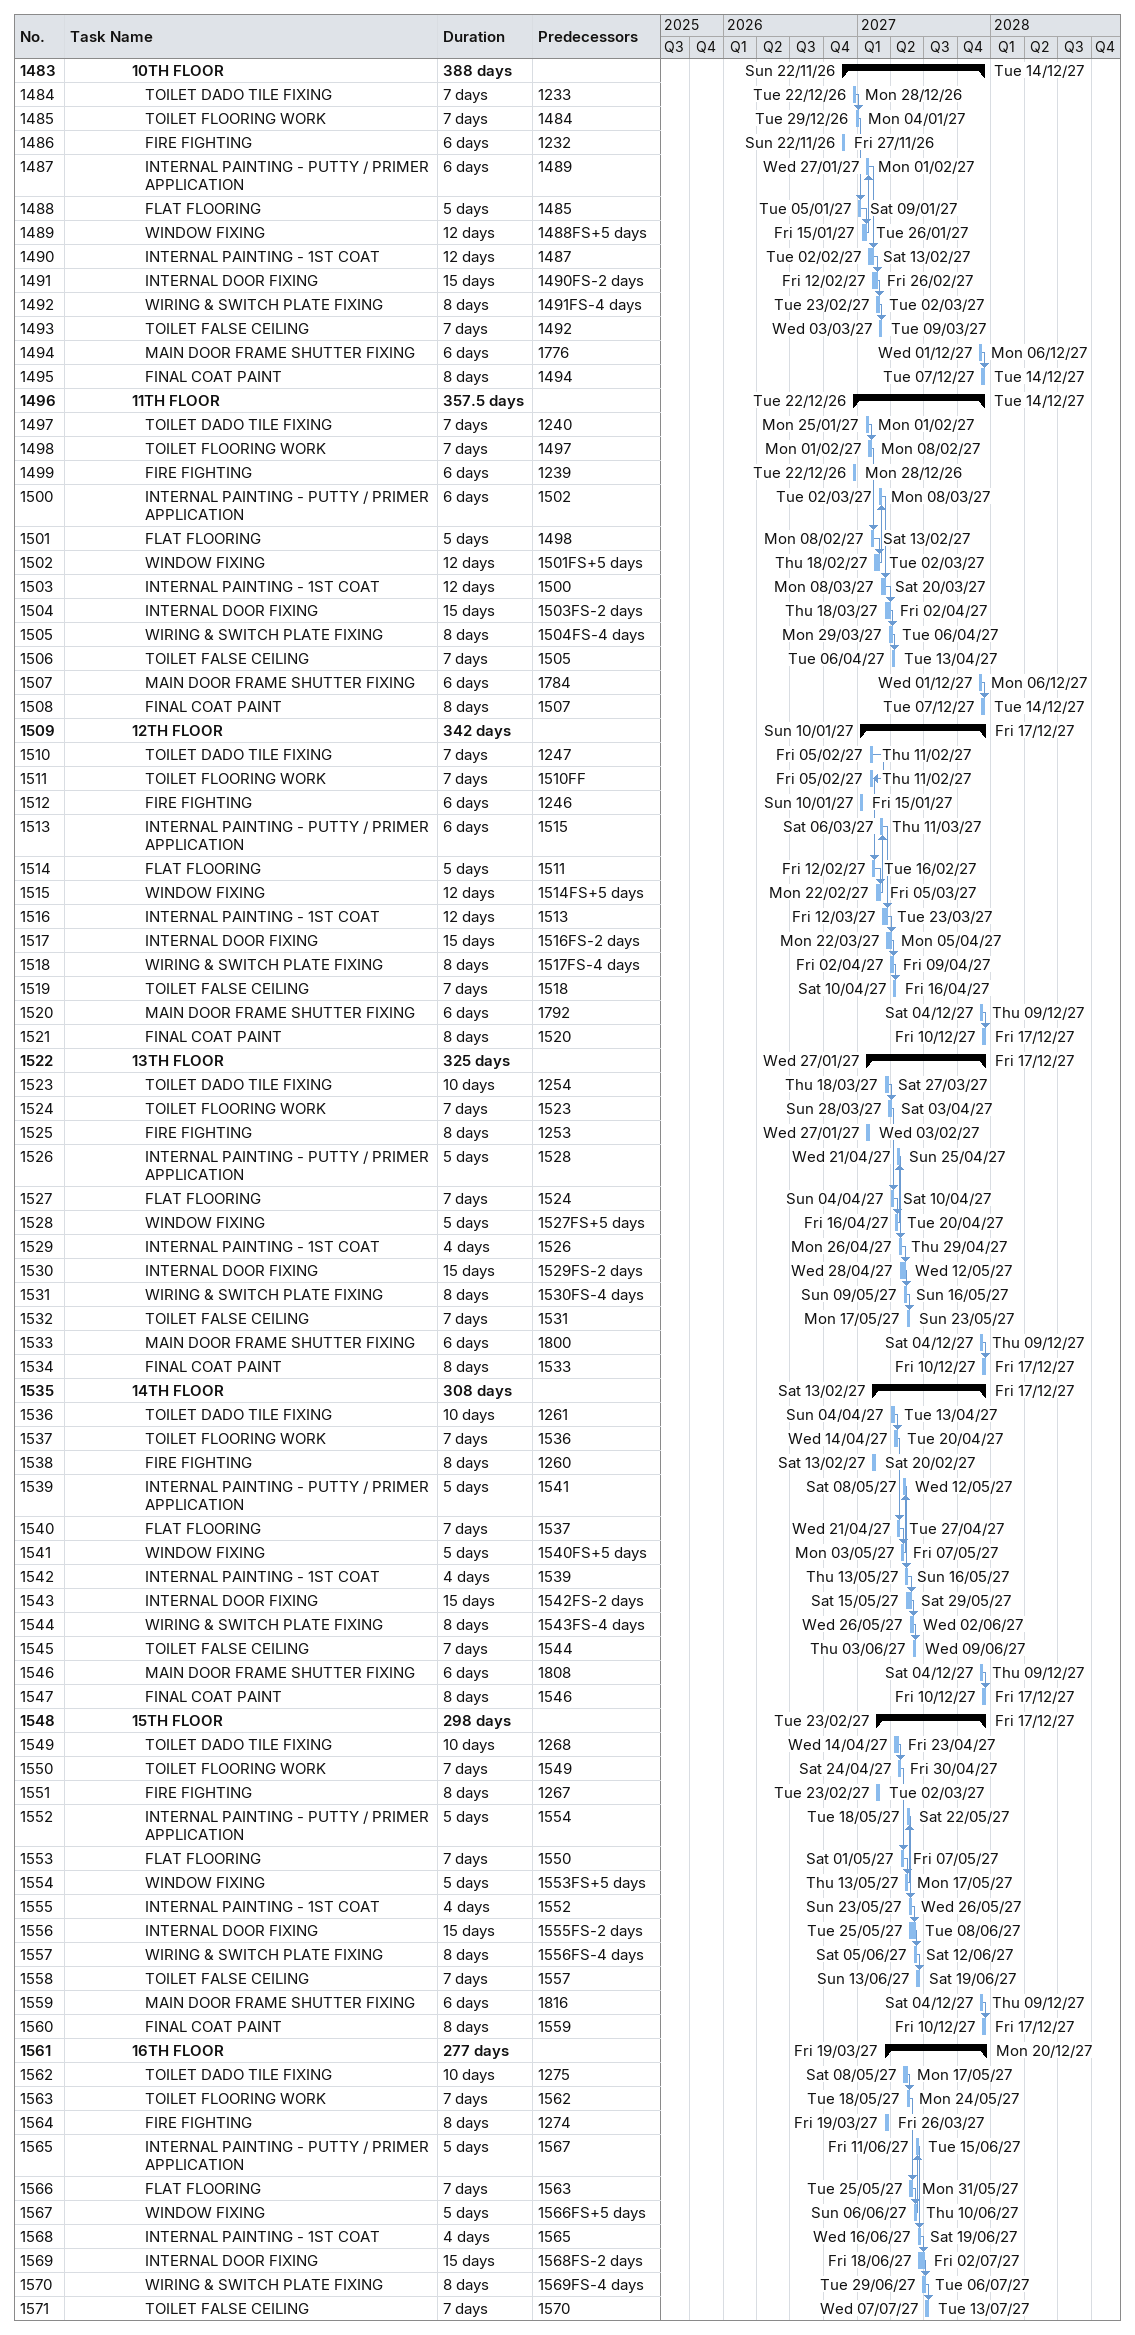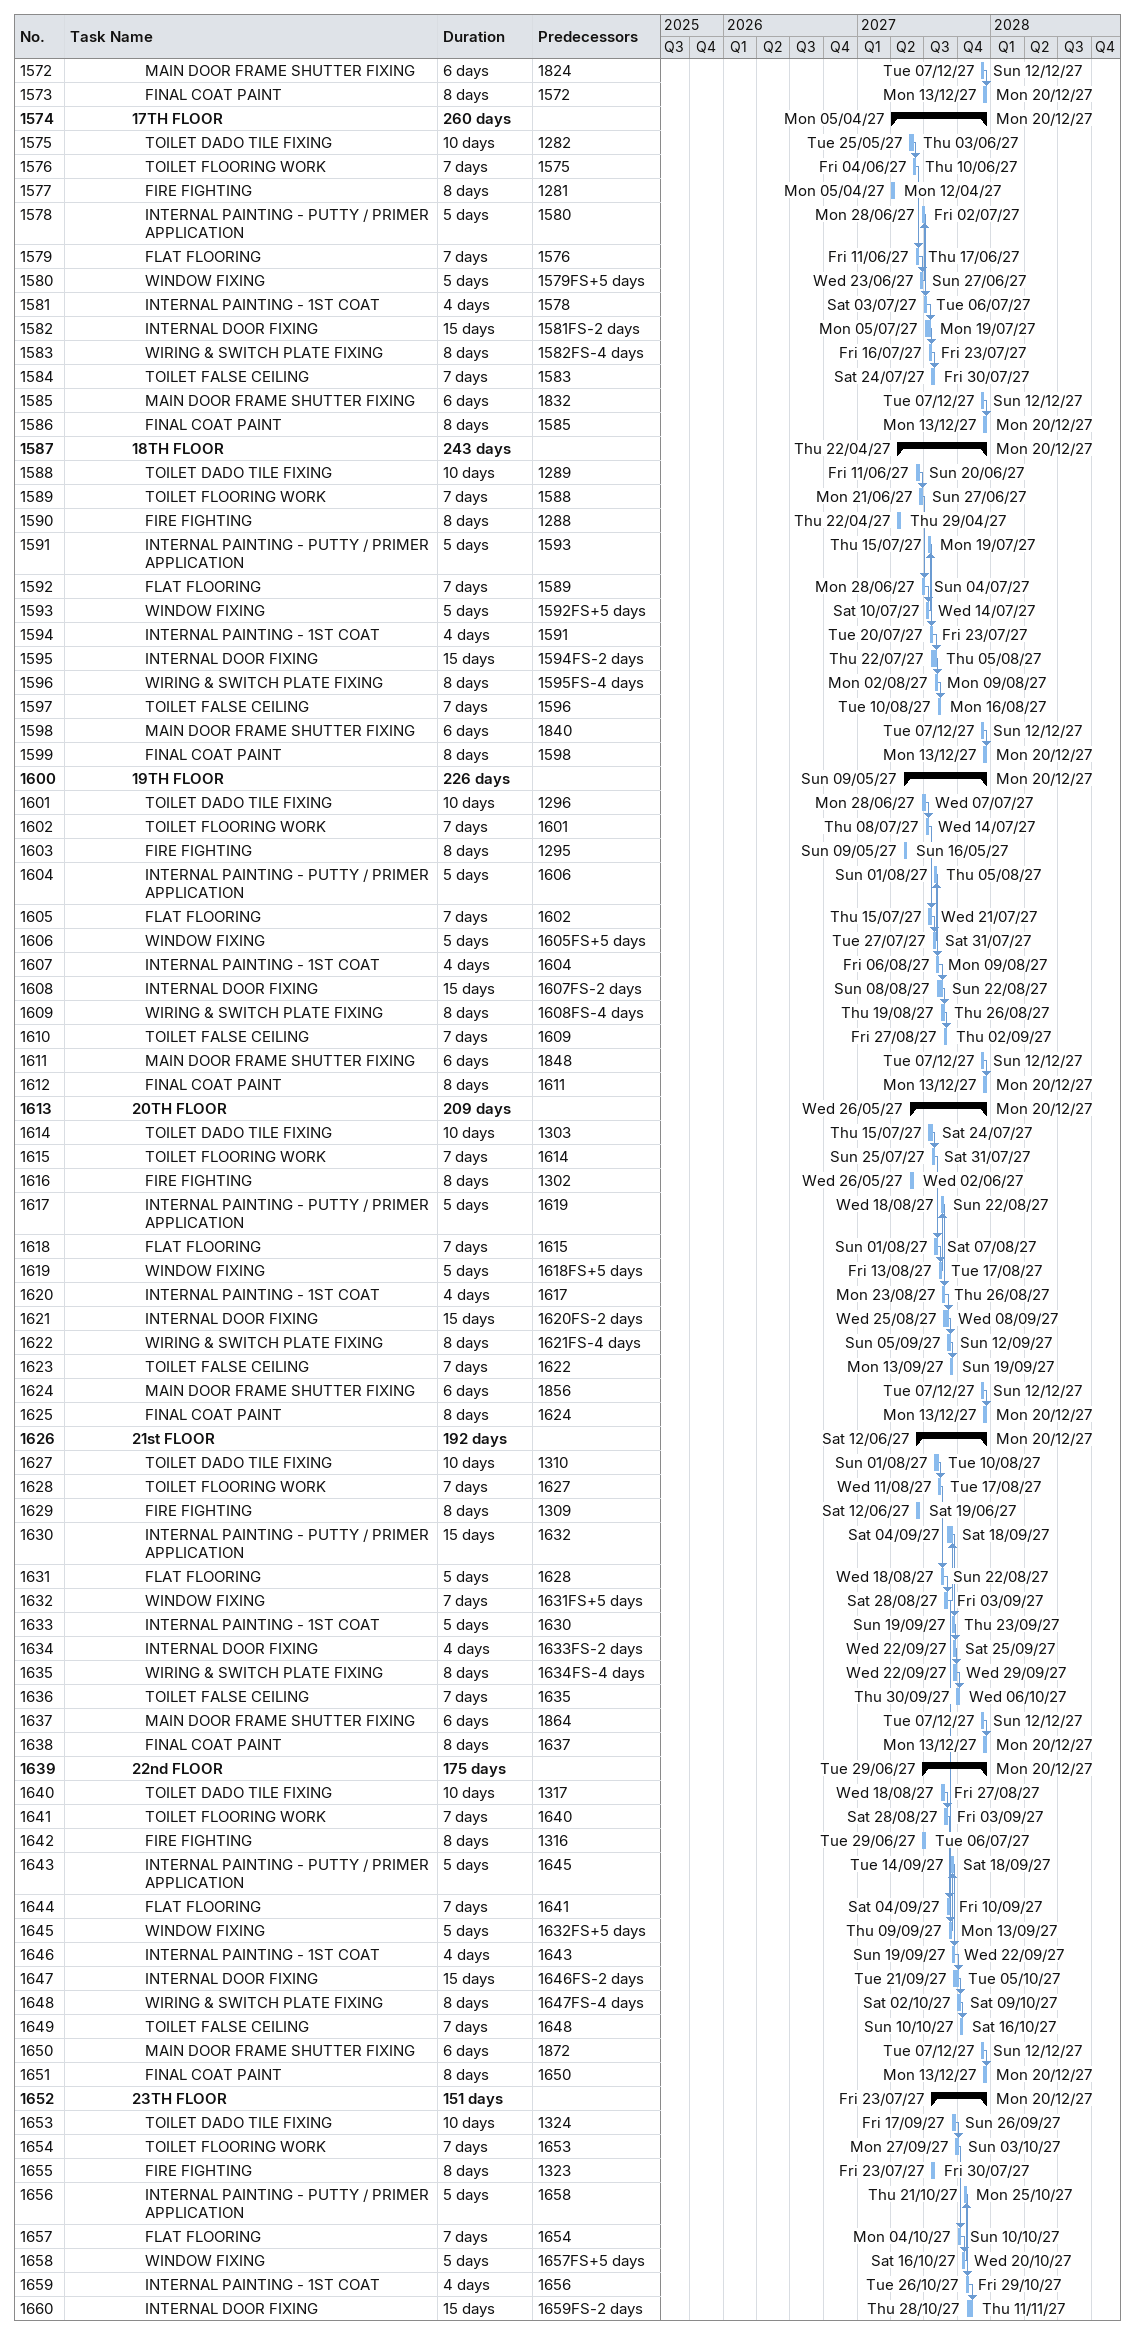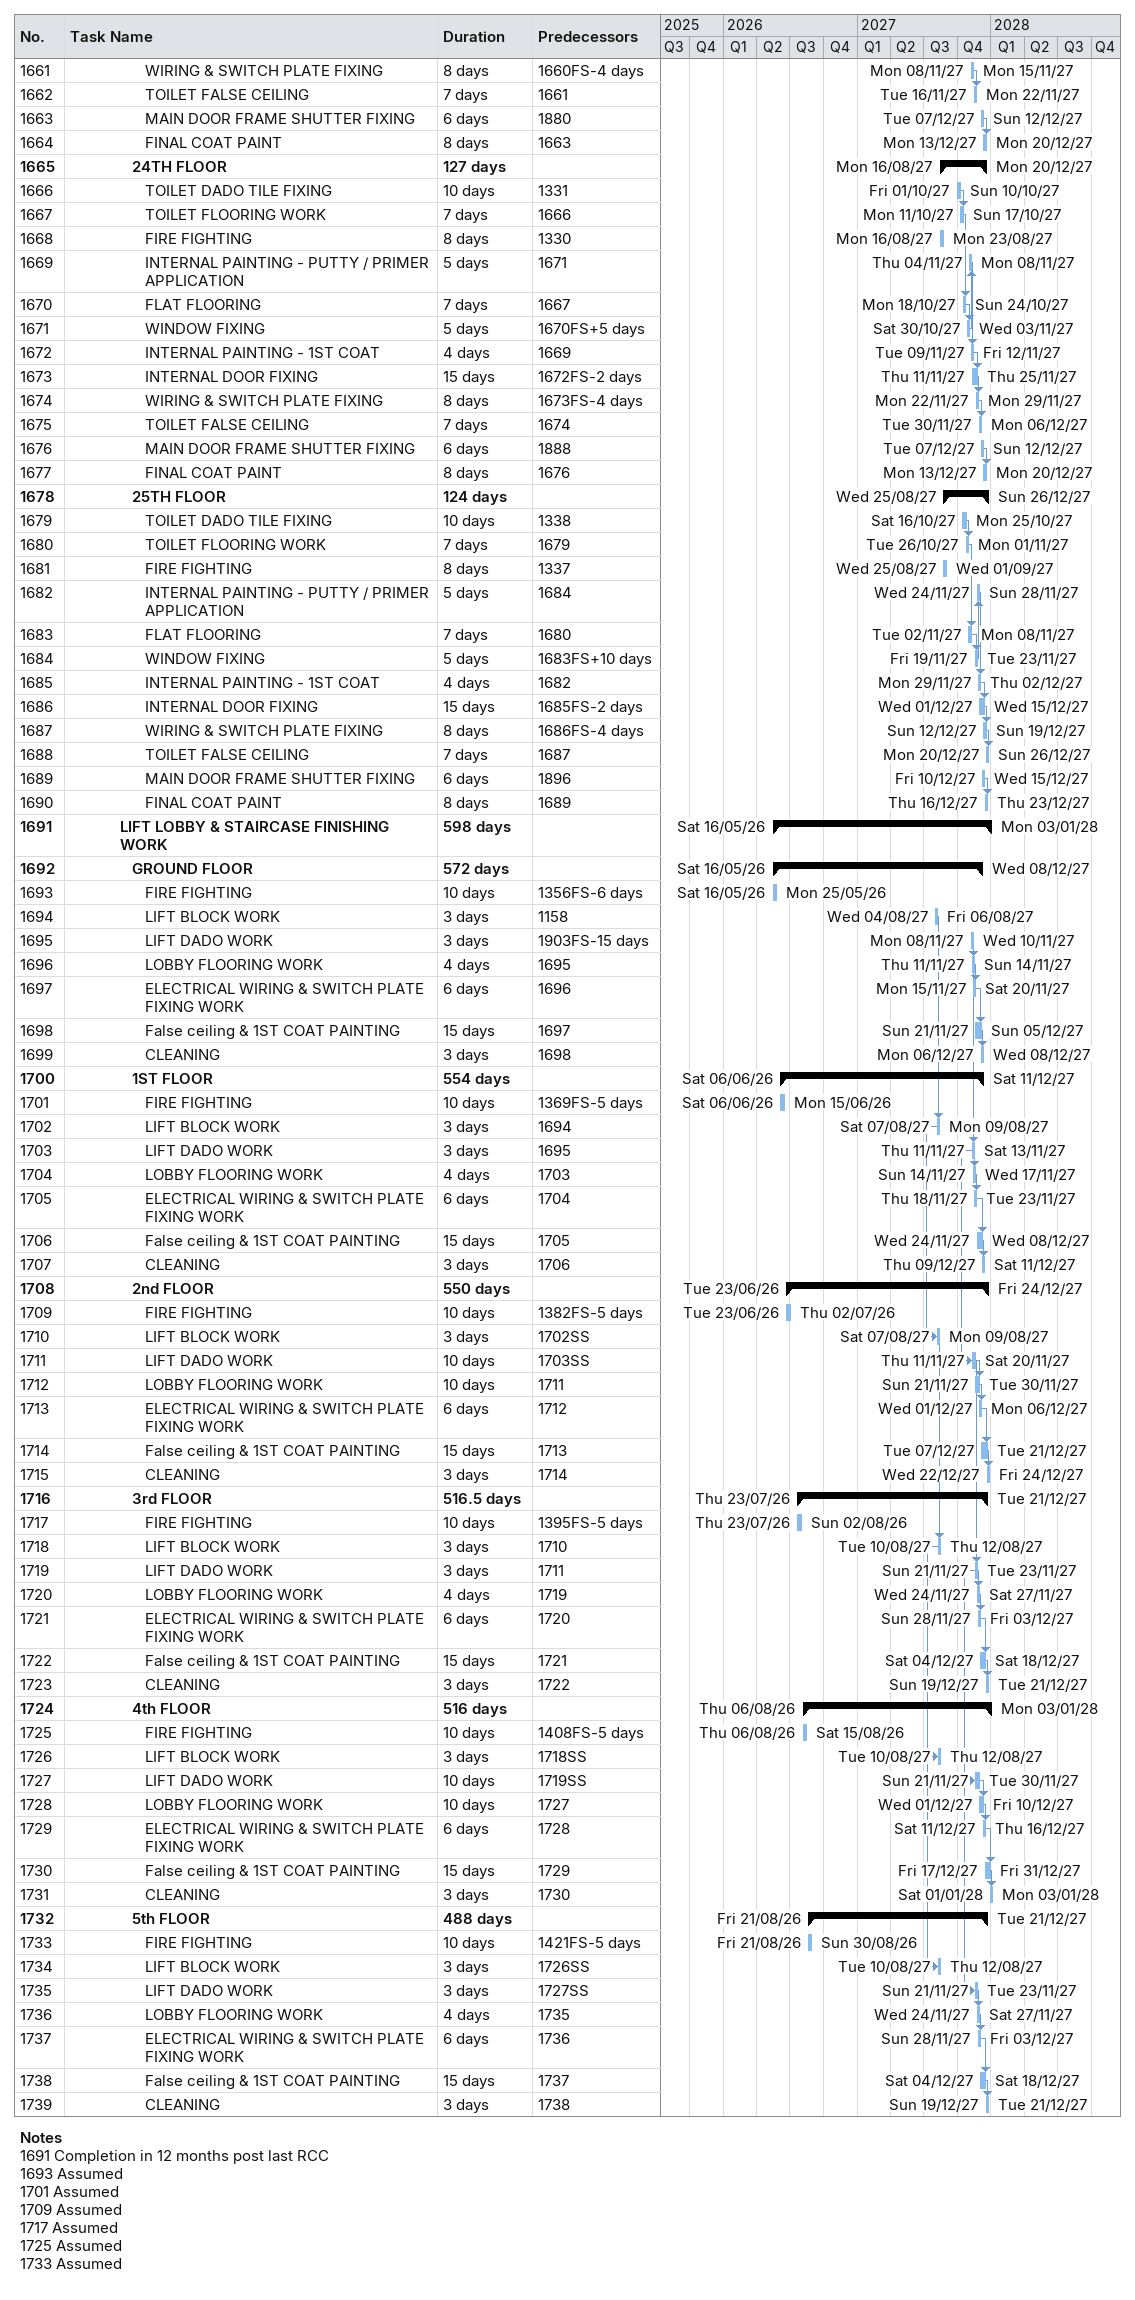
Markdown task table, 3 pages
| ID | Level | Task | Duration | Start | Finish | Predecessors |
|---|---|---|---|---|---|---|
| 1483 | 6 | **10TH FLOOR** | 388d | 2026-11-22 | 2027-12-14 |  |
| 1484 | 7 | TOILET DADO TILE FIXING | 7d | 2026-12-22 | 2026-12-28 | 1233 |
| 1485 | 7 | TOILET FLOORING WORK | 7d | 2026-12-29 | 2027-01-04 | 1484 |
| 1486 | 7 | FIRE FIGHTING | 6d | 2026-11-22 | 2026-11-27 | 1232 |
| 1487 | 7 | INTERNAL PAINTING - PUTTY / PRIMER APPLICATION | 6d | 2027-01-27 | 2027-02-01 | 1489 |
| 1488 | 7 | FLAT FLOORING | 5d | 2027-01-05 | 2027-01-09 | 1485 |
| 1489 | 7 | WINDOW FIXING | 12d | 2027-01-15 | 2027-01-26 | 1488FS+5d |
| 1490 | 7 | INTERNAL PAINTING - 1ST COAT | 12d | 2027-02-02 | 2027-02-13 | 1487 |
| 1491 | 7 | INTERNAL DOOR FIXING | 15d | 2027-02-12 | 2027-02-26 | 1490FS-2d |
| 1492 | 7 | WIRING & SWITCH PLATE FIXING | 8d | 2027-02-23 | 2027-03-02 | 1491FS-4d |
| 1493 | 7 | TOILET FALSE CEILING | 7d | 2027-03-03 | 2027-03-09 | 1492 |
| 1494 | 7 | MAIN DOOR FRAME SHUTTER FIXING | 6d | 2027-12-01 | 2027-12-06 | 1776 |
| 1495 | 7 | FINAL COAT PAINT | 8d | 2027-12-07 | 2027-12-14 | 1494 |
| 1496 | 6 | **11TH FLOOR** | 357.5d | 2026-12-22 | 2027-12-14 |  |
| 1497 | 7 | TOILET DADO TILE FIXING | 7d | 2027-01-25 | 2027-02-01 | 1240 |
| 1498 | 7 | TOILET FLOORING WORK | 7d | 2027-02-01 | 2027-02-08 | 1497 |
| 1499 | 7 | FIRE FIGHTING | 6d | 2026-12-22 | 2026-12-28 | 1239 |
| 1500 | 7 | INTERNAL PAINTING - PUTTY / PRIMER APPLICATION | 6d | 2027-03-02 | 2027-03-08 | 1502 |
| 1501 | 7 | FLAT FLOORING | 5d | 2027-02-08 | 2027-02-13 | 1498 |
| 1502 | 7 | WINDOW FIXING | 12d | 2027-02-18 | 2027-03-02 | 1501FS+5d |
| 1503 | 7 | INTERNAL PAINTING - 1ST COAT | 12d | 2027-03-08 | 2027-03-20 | 1500 |
| 1504 | 7 | INTERNAL DOOR FIXING | 15d | 2027-03-18 | 2027-04-02 | 1503FS-2d |
| 1505 | 7 | WIRING & SWITCH PLATE FIXING | 8d | 2027-03-29 | 2027-04-06 | 1504FS-4d |
| 1506 | 7 | TOILET FALSE CEILING | 7d | 2027-04-06 | 2027-04-13 | 1505 |
| 1507 | 7 | MAIN DOOR FRAME SHUTTER FIXING | 6d | 2027-12-01 | 2027-12-06 | 1784 |
| 1508 | 7 | FINAL COAT PAINT | 8d | 2027-12-07 | 2027-12-14 | 1507 |
| 1509 | 6 | **12TH FLOOR** | 342d | 2027-01-10 | 2027-12-17 |  |
| 1510 | 7 | TOILET DADO TILE FIXING | 7d | 2027-02-05 | 2027-02-11 | 1247 |
| 1511 | 7 | TOILET FLOORING WORK | 7d | 2027-02-05 | 2027-02-11 | 1510FF |
| 1512 | 7 | FIRE FIGHTING | 6d | 2027-01-10 | 2027-01-15 | 1246 |
| 1513 | 7 | INTERNAL PAINTING - PUTTY / PRIMER APPLICATION | 6d | 2027-03-06 | 2027-03-11 | 1515 |
| 1514 | 7 | FLAT FLOORING | 5d | 2027-02-12 | 2027-02-16 | 1511 |
| 1515 | 7 | WINDOW FIXING | 12d | 2027-02-22 | 2027-03-05 | 1514FS+5d |
| 1516 | 7 | INTERNAL PAINTING - 1ST COAT | 12d | 2027-03-12 | 2027-03-23 | 1513 |
| 1517 | 7 | INTERNAL DOOR FIXING | 15d | 2027-03-22 | 2027-04-05 | 1516FS-2d |
| 1518 | 7 | WIRING & SWITCH PLATE FIXING | 8d | 2027-04-02 | 2027-04-09 | 1517FS-4d |
| 1519 | 7 | TOILET FALSE CEILING | 7d | 2027-04-10 | 2027-04-16 | 1518 |
| 1520 | 7 | MAIN DOOR FRAME SHUTTER FIXING | 6d | 2027-12-04 | 2027-12-09 | 1792 |
| 1521 | 7 | FINAL COAT PAINT | 8d | 2027-12-10 | 2027-12-17 | 1520 |
| 1522 | 6 | **13TH FLOOR** | 325d | 2027-01-27 | 2027-12-17 |  |
| 1523 | 7 | TOILET DADO TILE FIXING | 10d | 2027-03-18 | 2027-03-27 | 1254 |
| 1524 | 7 | TOILET FLOORING WORK | 7d | 2027-03-28 | 2027-04-03 | 1523 |
| 1525 | 7 | FIRE FIGHTING | 8d | 2027-01-27 | 2027-02-03 | 1253 |
| 1526 | 7 | INTERNAL PAINTING - PUTTY / PRIMER APPLICATION | 5d | 2027-04-21 | 2027-04-25 | 1528 |
| 1527 | 7 | FLAT FLOORING | 7d | 2027-04-04 | 2027-04-10 | 1524 |
| 1528 | 7 | WINDOW FIXING | 5d | 2027-04-16 | 2027-04-20 | 1527FS+5d |
| 1529 | 7 | INTERNAL PAINTING - 1ST COAT | 4d | 2027-04-26 | 2027-04-29 | 1526 |
| 1530 | 7 | INTERNAL DOOR FIXING | 15d | 2027-04-28 | 2027-05-12 | 1529FS-2d |
| 1531 | 7 | WIRING & SWITCH PLATE FIXING | 8d | 2027-05-09 | 2027-05-16 | 1530FS-4d |
| 1532 | 7 | TOILET FALSE CEILING | 7d | 2027-05-17 | 2027-05-23 | 1531 |
| 1533 | 7 | MAIN DOOR FRAME SHUTTER FIXING | 6d | 2027-12-04 | 2027-12-09 | 1800 |
| 1534 | 7 | FINAL COAT PAINT | 8d | 2027-12-10 | 2027-12-17 | 1533 |
| 1535 | 6 | **14TH FLOOR** | 308d | 2027-02-13 | 2027-12-17 |  |
| 1536 | 7 | TOILET DADO TILE FIXING | 10d | 2027-04-04 | 2027-04-13 | 1261 |
| 1537 | 7 | TOILET FLOORING WORK | 7d | 2027-04-14 | 2027-04-20 | 1536 |
| 1538 | 7 | FIRE FIGHTING | 8d | 2027-02-13 | 2027-02-20 | 1260 |
| 1539 | 7 | INTERNAL PAINTING - PUTTY / PRIMER APPLICATION | 5d | 2027-05-08 | 2027-05-12 | 1541 |
| 1540 | 7 | FLAT FLOORING | 7d | 2027-04-21 | 2027-04-27 | 1537 |
| 1541 | 7 | WINDOW FIXING | 5d | 2027-05-03 | 2027-05-07 | 1540FS+5d |
| 1542 | 7 | INTERNAL PAINTING - 1ST COAT | 4d | 2027-05-13 | 2027-05-16 | 1539 |
| 1543 | 7 | INTERNAL DOOR FIXING | 15d | 2027-05-15 | 2027-05-29 | 1542FS-2d |
| 1544 | 7 | WIRING & SWITCH PLATE FIXING | 8d | 2027-05-26 | 2027-06-02 | 1543FS-4d |
| 1545 | 7 | TOILET FALSE CEILING | 7d | 2027-06-03 | 2027-06-09 | 1544 |
| 1546 | 7 | MAIN DOOR FRAME SHUTTER FIXING | 6d | 2027-12-04 | 2027-12-09 | 1808 |
| 1547 | 7 | FINAL COAT PAINT | 8d | 2027-12-10 | 2027-12-17 | 1546 |
| 1548 | 6 | **15TH FLOOR** | 298d | 2027-02-23 | 2027-12-17 |  |
| 1549 | 7 | TOILET DADO TILE FIXING | 10d | 2027-04-14 | 2027-04-23 | 1268 |
| 1550 | 7 | TOILET FLOORING WORK | 7d | 2027-04-24 | 2027-04-30 | 1549 |
| 1551 | 7 | FIRE FIGHTING | 8d | 2027-02-23 | 2027-03-02 | 1267 |
| 1552 | 7 | INTERNAL PAINTING - PUTTY / PRIMER APPLICATION | 5d | 2027-05-18 | 2027-05-22 | 1554 |
| 1553 | 7 | FLAT FLOORING | 7d | 2027-05-01 | 2027-05-07 | 1550 |
| 1554 | 7 | WINDOW FIXING | 5d | 2027-05-13 | 2027-05-17 | 1553FS+5d |
| 1555 | 7 | INTERNAL PAINTING - 1ST COAT | 4d | 2027-05-23 | 2027-05-26 | 1552 |
| 1556 | 7 | INTERNAL DOOR FIXING | 15d | 2027-05-25 | 2027-06-08 | 1555FS-2d |
| 1557 | 7 | WIRING & SWITCH PLATE FIXING | 8d | 2027-06-05 | 2027-06-12 | 1556FS-4d |
| 1558 | 7 | TOILET FALSE CEILING | 7d | 2027-06-13 | 2027-06-19 | 1557 |
| 1559 | 7 | MAIN DOOR FRAME SHUTTER FIXING | 6d | 2027-12-04 | 2027-12-09 | 1816 |
| 1560 | 7 | FINAL COAT PAINT | 8d | 2027-12-10 | 2027-12-17 | 1559 |
| 1561 | 6 | **16TH FLOOR** | 277d | 2027-03-19 | 2027-12-20 |  |
| 1562 | 7 | TOILET DADO TILE FIXING | 10d | 2027-05-08 | 2027-05-17 | 1275 |
| 1563 | 7 | TOILET FLOORING WORK | 7d | 2027-05-18 | 2027-05-24 | 1562 |
| 1564 | 7 | FIRE FIGHTING | 8d | 2027-03-19 | 2027-03-26 | 1274 |
| 1565 | 7 | INTERNAL PAINTING - PUTTY / PRIMER APPLICATION | 5d | 2027-06-11 | 2027-06-15 | 1567 |
| 1566 | 7 | FLAT FLOORING | 7d | 2027-05-25 | 2027-05-31 | 1563 |
| 1567 | 7 | WINDOW FIXING | 5d | 2027-06-06 | 2027-06-10 | 1566FS+5d |
| 1568 | 7 | INTERNAL PAINTING - 1ST COAT | 4d | 2027-06-16 | 2027-06-19 | 1565 |
| 1569 | 7 | INTERNAL DOOR FIXING | 15d | 2027-06-18 | 2027-07-02 | 1568FS-2d |
| 1570 | 7 | WIRING & SWITCH PLATE FIXING | 8d | 2027-06-29 | 2027-07-06 | 1569FS-4d |
| 1571 | 7 | TOILET FALSE CEILING | 7d | 2027-07-07 | 2027-07-13 | 1570 |
| 1572 | 7 | MAIN DOOR FRAME SHUTTER FIXING | 6d | 2027-12-07 | 2027-12-12 | 1824 |
| 1573 | 7 | FINAL COAT PAINT | 8d | 2027-12-13 | 2027-12-20 | 1572 |
| 1574 | 6 | **17TH FLOOR** | 260d | 2027-04-05 | 2027-12-20 |  |
| 1575 | 7 | TOILET DADO TILE FIXING | 10d | 2027-05-25 | 2027-06-03 | 1282 |
| 1576 | 7 | TOILET FLOORING WORK | 7d | 2027-06-04 | 2027-06-10 | 1575 |
| 1577 | 7 | FIRE FIGHTING | 8d | 2027-04-05 | 2027-04-12 | 1281 |
| 1578 | 7 | INTERNAL PAINTING - PUTTY / PRIMER APPLICATION | 5d | 2027-06-28 | 2027-07-02 | 1580 |
| 1579 | 7 | FLAT FLOORING | 7d | 2027-06-11 | 2027-06-17 | 1576 |
| 1580 | 7 | WINDOW FIXING | 5d | 2027-06-23 | 2027-06-27 | 1579FS+5d |
| 1581 | 7 | INTERNAL PAINTING - 1ST COAT | 4d | 2027-07-03 | 2027-07-06 | 1578 |
| 1582 | 7 | INTERNAL DOOR FIXING | 15d | 2027-07-05 | 2027-07-19 | 1581FS-2d |
| 1583 | 7 | WIRING & SWITCH PLATE FIXING | 8d | 2027-07-16 | 2027-07-23 | 1582FS-4d |
| 1584 | 7 | TOILET FALSE CEILING | 7d | 2027-07-24 | 2027-07-30 | 1583 |
| 1585 | 7 | MAIN DOOR FRAME SHUTTER FIXING | 6d | 2027-12-07 | 2027-12-12 | 1832 |
| 1586 | 7 | FINAL COAT PAINT | 8d | 2027-12-13 | 2027-12-20 | 1585 |
| 1587 | 6 | **18TH FLOOR** | 243d | 2027-04-22 | 2027-12-20 |  |
| 1588 | 7 | TOILET DADO TILE FIXING | 10d | 2027-06-11 | 2027-06-20 | 1289 |
| 1589 | 7 | TOILET FLOORING WORK | 7d | 2027-06-21 | 2027-06-27 | 1588 |
| 1590 | 7 | FIRE FIGHTING | 8d | 2027-04-22 | 2027-04-29 | 1288 |
| 1591 | 7 | INTERNAL PAINTING - PUTTY / PRIMER APPLICATION | 5d | 2027-07-15 | 2027-07-19 | 1593 |
| 1592 | 7 | FLAT FLOORING | 7d | 2027-06-28 | 2027-07-04 | 1589 |
| 1593 | 7 | WINDOW FIXING | 5d | 2027-07-10 | 2027-07-14 | 1592FS+5d |
| 1594 | 7 | INTERNAL PAINTING - 1ST COAT | 4d | 2027-07-20 | 2027-07-23 | 1591 |
| 1595 | 7 | INTERNAL DOOR FIXING | 15d | 2027-07-22 | 2027-08-05 | 1594FS-2d |
| 1596 | 7 | WIRING & SWITCH PLATE FIXING | 8d | 2027-08-02 | 2027-08-09 | 1595FS-4d |
| 1597 | 7 | TOILET FALSE CEILING | 7d | 2027-08-10 | 2027-08-16 | 1596 |
| 1598 | 7 | MAIN DOOR FRAME SHUTTER FIXING | 6d | 2027-12-07 | 2027-12-12 | 1840 |
| 1599 | 7 | FINAL COAT PAINT | 8d | 2027-12-13 | 2027-12-20 | 1598 |
| 1600 | 6 | **19TH FLOOR** | 226d | 2027-05-09 | 2027-12-20 |  |
| 1601 | 7 | TOILET DADO TILE FIXING | 10d | 2027-06-28 | 2027-07-07 | 1296 |
| 1602 | 7 | TOILET FLOORING WORK | 7d | 2027-07-08 | 2027-07-14 | 1601 |
| 1603 | 7 | FIRE FIGHTING | 8d | 2027-05-09 | 2027-05-16 | 1295 |
| 1604 | 7 | INTERNAL PAINTING - PUTTY / PRIMER APPLICATION | 5d | 2027-08-01 | 2027-08-05 | 1606 |
| 1605 | 7 | FLAT FLOORING | 7d | 2027-07-15 | 2027-07-21 | 1602 |
| 1606 | 7 | WINDOW FIXING | 5d | 2027-07-27 | 2027-07-31 | 1605FS+5d |
| 1607 | 7 | INTERNAL PAINTING - 1ST COAT | 4d | 2027-08-06 | 2027-08-09 | 1604 |
| 1608 | 7 | INTERNAL DOOR FIXING | 15d | 2027-08-08 | 2027-08-22 | 1607FS-2d |
| 1609 | 7 | WIRING & SWITCH PLATE FIXING | 8d | 2027-08-19 | 2027-08-26 | 1608FS-4d |
| 1610 | 7 | TOILET FALSE CEILING | 7d | 2027-08-27 | 2027-09-02 | 1609 |
| 1611 | 7 | MAIN DOOR FRAME SHUTTER FIXING | 6d | 2027-12-07 | 2027-12-12 | 1848 |
| 1612 | 7 | FINAL COAT PAINT | 8d | 2027-12-13 | 2027-12-20 | 1611 |
| 1613 | 6 | **20TH FLOOR** | 209d | 2027-05-26 | 2027-12-20 |  |
| 1614 | 7 | TOILET DADO TILE FIXING | 10d | 2027-07-15 | 2027-07-24 | 1303 |
| 1615 | 7 | TOILET FLOORING WORK | 7d | 2027-07-25 | 2027-07-31 | 1614 |
| 1616 | 7 | FIRE FIGHTING | 8d | 2027-05-26 | 2027-06-02 | 1302 |
| 1617 | 7 | INTERNAL PAINTING - PUTTY / PRIMER APPLICATION | 5d | 2027-08-18 | 2027-08-22 | 1619 |
| 1618 | 7 | FLAT FLOORING | 7d | 2027-08-01 | 2027-08-07 | 1615 |
| 1619 | 7 | WINDOW FIXING | 5d | 2027-08-13 | 2027-08-17 | 1618FS+5d |
| 1620 | 7 | INTERNAL PAINTING - 1ST COAT | 4d | 2027-08-23 | 2027-08-26 | 1617 |
| 1621 | 7 | INTERNAL DOOR FIXING | 15d | 2027-08-25 | 2027-09-08 | 1620FS-2d |
| 1622 | 7 | WIRING & SWITCH PLATE FIXING | 8d | 2027-09-05 | 2027-09-12 | 1621FS-4d |
| 1623 | 7 | TOILET FALSE CEILING | 7d | 2027-09-13 | 2027-09-19 | 1622 |
| 1624 | 7 | MAIN DOOR FRAME SHUTTER FIXING | 6d | 2027-12-07 | 2027-12-12 | 1856 |
| 1625 | 7 | FINAL COAT PAINT | 8d | 2027-12-13 | 2027-12-20 | 1624 |
| 1626 | 6 | **21st FLOOR** | 192d | 2027-06-12 | 2027-12-20 |  |
| 1627 | 7 | TOILET DADO TILE FIXING | 10d | 2027-08-01 | 2027-08-10 | 1310 |
| 1628 | 7 | TOILET FLOORING WORK | 7d | 2027-08-11 | 2027-08-17 | 1627 |
| 1629 | 7 | FIRE FIGHTING | 8d | 2027-06-12 | 2027-06-19 | 1309 |
| 1630 | 7 | INTERNAL PAINTING - PUTTY / PRIMER APPLICATION | 15d | 2027-09-04 | 2027-09-18 | 1632 |
| 1631 | 7 | FLAT FLOORING | 5d | 2027-08-18 | 2027-08-22 | 1628 |
| 1632 | 7 | WINDOW FIXING | 7d | 2027-08-28 | 2027-09-03 | 1631FS+5d |
| 1633 | 7 | INTERNAL PAINTING - 1ST COAT | 5d | 2027-09-19 | 2027-09-23 | 1630 |
| 1634 | 7 | INTERNAL DOOR FIXING | 4d | 2027-09-22 | 2027-09-25 | 1633FS-2d |
| 1635 | 7 | WIRING & SWITCH PLATE FIXING | 8d | 2027-09-22 | 2027-09-29 | 1634FS-4d |
| 1636 | 7 | TOILET FALSE CEILING | 7d | 2027-09-30 | 2027-10-06 | 1635 |
| 1637 | 7 | MAIN DOOR FRAME SHUTTER FIXING | 6d | 2027-12-07 | 2027-12-12 | 1864 |
| 1638 | 7 | FINAL COAT PAINT | 8d | 2027-12-13 | 2027-12-20 | 1637 |
| 1639 | 6 | **22nd FLOOR** | 175d | 2027-06-29 | 2027-12-20 |  |
| 1640 | 7 | TOILET DADO TILE FIXING | 10d | 2027-08-18 | 2027-08-27 | 1317 |
| 1641 | 7 | TOILET FLOORING WORK | 7d | 2027-08-28 | 2027-09-03 | 1640 |
| 1642 | 7 | FIRE FIGHTING | 8d | 2027-06-29 | 2027-07-06 | 1316 |
| 1643 | 7 | INTERNAL PAINTING - PUTTY / PRIMER APPLICATION | 5d | 2027-09-14 | 2027-09-18 | 1645 |
| 1644 | 7 | FLAT FLOORING | 7d | 2027-09-04 | 2027-09-10 | 1641 |
| 1645 | 7 | WINDOW FIXING | 5d | 2027-09-09 | 2027-09-13 | 1632FS+5d |
| 1646 | 7 | INTERNAL PAINTING - 1ST COAT | 4d | 2027-09-19 | 2027-09-22 | 1643 |
| 1647 | 7 | INTERNAL DOOR FIXING | 15d | 2027-09-21 | 2027-10-05 | 1646FS-2d |
| 1648 | 7 | WIRING & SWITCH PLATE FIXING | 8d | 2027-10-02 | 2027-10-09 | 1647FS-4d |
| 1649 | 7 | TOILET FALSE CEILING | 7d | 2027-10-10 | 2027-10-16 | 1648 |
| 1650 | 7 | MAIN DOOR FRAME SHUTTER FIXING | 6d | 2027-12-07 | 2027-12-12 | 1872 |
| 1651 | 7 | FINAL COAT PAINT | 8d | 2027-12-13 | 2027-12-20 | 1650 |
| 1652 | 6 | **23TH FLOOR** | 151d | 2027-07-23 | 2027-12-20 |  |
| 1653 | 7 | TOILET DADO TILE FIXING | 10d | 2027-09-17 | 2027-09-26 | 1324 |
| 1654 | 7 | TOILET FLOORING WORK | 7d | 2027-09-27 | 2027-10-03 | 1653 |
| 1655 | 7 | FIRE FIGHTING | 8d | 2027-07-23 | 2027-07-30 | 1323 |
| 1656 | 7 | INTERNAL PAINTING - PUTTY / PRIMER APPLICATION | 5d | 2027-10-21 | 2027-10-25 | 1658 |
| 1657 | 7 | FLAT FLOORING | 7d | 2027-10-04 | 2027-10-10 | 1654 |
| 1658 | 7 | WINDOW FIXING | 5d | 2027-10-16 | 2027-10-20 | 1657FS+5d |
| 1659 | 7 | INTERNAL PAINTING - 1ST COAT | 4d | 2027-10-26 | 2027-10-29 | 1656 |
| 1660 | 7 | INTERNAL DOOR FIXING | 15d | 2027-10-28 | 2027-11-11 | 1659FS-2d |
| 1661 | 7 | WIRING & SWITCH PLATE FIXING | 8d | 2027-11-08 | 2027-11-15 | 1660FS-4d |
| 1662 | 7 | TOILET FALSE CEILING | 7d | 2027-11-16 | 2027-11-22 | 1661 |
| 1663 | 7 | MAIN DOOR FRAME SHUTTER FIXING | 6d | 2027-12-07 | 2027-12-12 | 1880 |
| 1664 | 7 | FINAL COAT PAINT | 8d | 2027-12-13 | 2027-12-20 | 1663 |
| 1665 | 6 | **24TH FLOOR** | 127d | 2027-08-16 | 2027-12-20 |  |
| 1666 | 7 | TOILET DADO TILE FIXING | 10d | 2027-10-01 | 2027-10-10 | 1331 |
| 1667 | 7 | TOILET FLOORING WORK | 7d | 2027-10-11 | 2027-10-17 | 1666 |
| 1668 | 7 | FIRE FIGHTING | 8d | 2027-08-16 | 2027-08-23 | 1330 |
| 1669 | 7 | INTERNAL PAINTING - PUTTY / PRIMER APPLICATION | 5d | 2027-11-04 | 2027-11-08 | 1671 |
| 1670 | 7 | FLAT FLOORING | 7d | 2027-10-18 | 2027-10-24 | 1667 |
| 1671 | 7 | WINDOW FIXING | 5d | 2027-10-30 | 2027-11-03 | 1670FS+5d |
| 1672 | 7 | INTERNAL PAINTING - 1ST COAT | 4d | 2027-11-09 | 2027-11-12 | 1669 |
| 1673 | 7 | INTERNAL DOOR FIXING | 15d | 2027-11-11 | 2027-11-25 | 1672FS-2d |
| 1674 | 7 | WIRING & SWITCH PLATE FIXING | 8d | 2027-11-22 | 2027-11-29 | 1673FS-4d |
| 1675 | 7 | TOILET FALSE CEILING | 7d | 2027-11-30 | 2027-12-06 | 1674 |
| 1676 | 7 | MAIN DOOR FRAME SHUTTER FIXING | 6d | 2027-12-07 | 2027-12-12 | 1888 |
| 1677 | 7 | FINAL COAT PAINT | 8d | 2027-12-13 | 2027-12-20 | 1676 |
| 1678 | 6 | **25TH FLOOR** | 124d | 2027-08-25 | 2027-12-26 |  |
| 1679 | 7 | TOILET DADO TILE FIXING | 10d | 2027-10-16 | 2027-10-25 | 1338 |
| 1680 | 7 | TOILET FLOORING WORK | 7d | 2027-10-26 | 2027-11-01 | 1679 |
| 1681 | 7 | FIRE FIGHTING | 8d | 2027-08-25 | 2027-09-01 | 1337 |
| 1682 | 7 | INTERNAL PAINTING - PUTTY / PRIMER APPLICATION | 5d | 2027-11-24 | 2027-11-28 | 1684 |
| 1683 | 7 | FLAT FLOORING | 7d | 2027-11-02 | 2027-11-08 | 1680 |
| 1684 | 7 | WINDOW FIXING | 5d | 2027-11-19 | 2027-11-23 | 1683FS+10d |
| 1685 | 7 | INTERNAL PAINTING - 1ST COAT | 4d | 2027-11-29 | 2027-12-02 | 1682 |
| 1686 | 7 | INTERNAL DOOR FIXING | 15d | 2027-12-01 | 2027-12-15 | 1685FS-2d |
| 1687 | 7 | WIRING & SWITCH PLATE FIXING | 8d | 2027-12-12 | 2027-12-19 | 1686FS-4d |
| 1688 | 7 | TOILET FALSE CEILING | 7d | 2027-12-20 | 2027-12-26 | 1687 |
| 1689 | 7 | MAIN DOOR FRAME SHUTTER FIXING | 6d | 2027-12-10 | 2027-12-15 | 1896 |
| 1690 | 7 | FINAL COAT PAINT | 8d | 2027-12-16 | 2027-12-23 | 1689 |
| 1691 | 5 | **LIFT LOBBY & STAIRCASE FINISHING WORK** | 598d | 2026-05-16 | 2028-01-03 |  |
| 1692 | 6 | **GROUND FLOOR** | 572d | 2026-05-16 | 2027-12-08 |  |
| 1693 | 7 | FIRE FIGHTING | 10d | 2026-05-16 | 2026-05-25 | 1356FS-6d |
| 1694 | 7 | LIFT BLOCK WORK | 3d | 2027-08-04 | 2027-08-06 | 1158 |
| 1695 | 7 | LIFT DADO WORK | 3d | 2027-11-08 | 2027-11-10 | 1903FS-15d |
| 1696 | 7 | LOBBY FLOORING WORK | 4d | 2027-11-11 | 2027-11-14 | 1695 |
| 1697 | 7 | ELECTRICAL WIRING & SWITCH PLATE FIXING WORK | 6d | 2027-11-15 | 2027-11-20 | 1696 |
| 1698 | 7 | False ceiling & 1ST COAT PAINTING | 15d | 2027-11-21 | 2027-12-05 | 1697 |
| 1699 | 7 | CLEANING | 3d | 2027-12-06 | 2027-12-08 | 1698 |
| 1700 | 6 | **1ST FLOOR** | 554d | 2026-06-06 | 2027-12-11 |  |
| 1701 | 7 | FIRE FIGHTING | 10d | 2026-06-06 | 2026-06-15 | 1369FS-5d |
| 1702 | 7 | LIFT BLOCK WORK | 3d | 2027-08-07 | 2027-08-09 | 1694 |
| 1703 | 7 | LIFT DADO WORK | 3d | 2027-11-11 | 2027-11-13 | 1695 |
| 1704 | 7 | LOBBY FLOORING WORK | 4d | 2027-11-14 | 2027-11-17 | 1703 |
| 1705 | 7 | ELECTRICAL WIRING & SWITCH PLATE FIXING WORK | 6d | 2027-11-18 | 2027-11-23 | 1704 |
| 1706 | 7 | False ceiling & 1ST COAT PAINTING | 15d | 2027-11-24 | 2027-12-08 | 1705 |
| 1707 | 7 | CLEANING | 3d | 2027-12-09 | 2027-12-11 | 1706 |
| 1708 | 6 | **2nd FLOOR** | 550d | 2026-06-23 | 2027-12-24 |  |
| 1709 | 7 | FIRE FIGHTING | 10d | 2026-06-23 | 2026-07-02 | 1382FS-5d |
| 1710 | 7 | LIFT BLOCK WORK | 3d | 2027-08-07 | 2027-08-09 | 1702SS |
| 1711 | 7 | LIFT DADO WORK | 10d | 2027-11-11 | 2027-11-20 | 1703SS |
| 1712 | 7 | LOBBY FLOORING WORK | 10d | 2027-11-21 | 2027-11-30 | 1711 |
| 1713 | 7 | ELECTRICAL WIRING & SWITCH PLATE FIXING WORK | 6d | 2027-12-01 | 2027-12-06 | 1712 |
| 1714 | 7 | False ceiling & 1ST COAT PAINTING | 15d | 2027-12-07 | 2027-12-21 | 1713 |
| 1715 | 7 | CLEANING | 3d | 2027-12-22 | 2027-12-24 | 1714 |
| 1716 | 6 | **3rd FLOOR** | 516.5d | 2026-07-23 | 2027-12-21 |  |
| 1717 | 7 | FIRE FIGHTING | 10d | 2026-07-23 | 2026-08-02 | 1395FS-5d |
| 1718 | 7 | LIFT BLOCK WORK | 3d | 2027-08-10 | 2027-08-12 | 1710 |
| 1719 | 7 | LIFT DADO WORK | 3d | 2027-11-21 | 2027-11-23 | 1711 |
| 1720 | 7 | LOBBY FLOORING WORK | 4d | 2027-11-24 | 2027-11-27 | 1719 |
| 1721 | 7 | ELECTRICAL WIRING & SWITCH PLATE FIXING WORK | 6d | 2027-11-28 | 2027-12-03 | 1720 |
| 1722 | 7 | False ceiling & 1ST COAT PAINTING | 15d | 2027-12-04 | 2027-12-18 | 1721 |
| 1723 | 7 | CLEANING | 3d | 2027-12-19 | 2027-12-21 | 1722 |
| 1724 | 6 | **4th FLOOR** | 516d | 2026-08-06 | 2028-01-03 |  |
| 1725 | 7 | FIRE FIGHTING | 10d | 2026-08-06 | 2026-08-15 | 1408FS-5d |
| 1726 | 7 | LIFT BLOCK WORK | 3d | 2027-08-10 | 2027-08-12 | 1718SS |
| 1727 | 7 | LIFT DADO WORK | 10d | 2027-11-21 | 2027-11-30 | 1719SS |
| 1728 | 7 | LOBBY FLOORING WORK | 10d | 2027-12-01 | 2027-12-10 | 1727 |
| 1729 | 7 | ELECTRICAL WIRING & SWITCH PLATE FIXING WORK | 6d | 2027-12-11 | 2027-12-16 | 1728 |
| 1730 | 7 | False ceiling & 1ST COAT PAINTING | 15d | 2027-12-17 | 2027-12-31 | 1729 |
| 1731 | 7 | CLEANING | 3d | 2028-01-01 | 2028-01-03 | 1730 |
| 1732 | 6 | **5th FLOOR** | 488d | 2026-08-21 | 2027-12-21 |  |
| 1733 | 7 | FIRE FIGHTING | 10d | 2026-08-21 | 2026-08-30 | 1421FS-5d |
| 1734 | 7 | LIFT BLOCK WORK | 3d | 2027-08-10 | 2027-08-12 | 1726SS |
| 1735 | 7 | LIFT DADO WORK | 3d | 2027-11-21 | 2027-11-23 | 1727SS |
| 1736 | 7 | LOBBY FLOORING WORK | 4d | 2027-11-24 | 2027-11-27 | 1735 |
| 1737 | 7 | ELECTRICAL WIRING & SWITCH PLATE FIXING WORK | 6d | 2027-11-28 | 2027-12-03 | 1736 |
| 1738 | 7 | False ceiling & 1ST COAT PAINTING | 15d | 2027-12-04 | 2027-12-18 | 1737 |
| 1739 | 7 | CLEANING | 3d | 2027-12-19 | 2027-12-21 | 1738 |

Notes
- 1691: Completion in 12 months post last RCC
- 1693: Assumed
- 1701: Assumed
- 1709: Assumed
- 1717: Assumed
- 1725: Assumed
- 1733: Assumed
